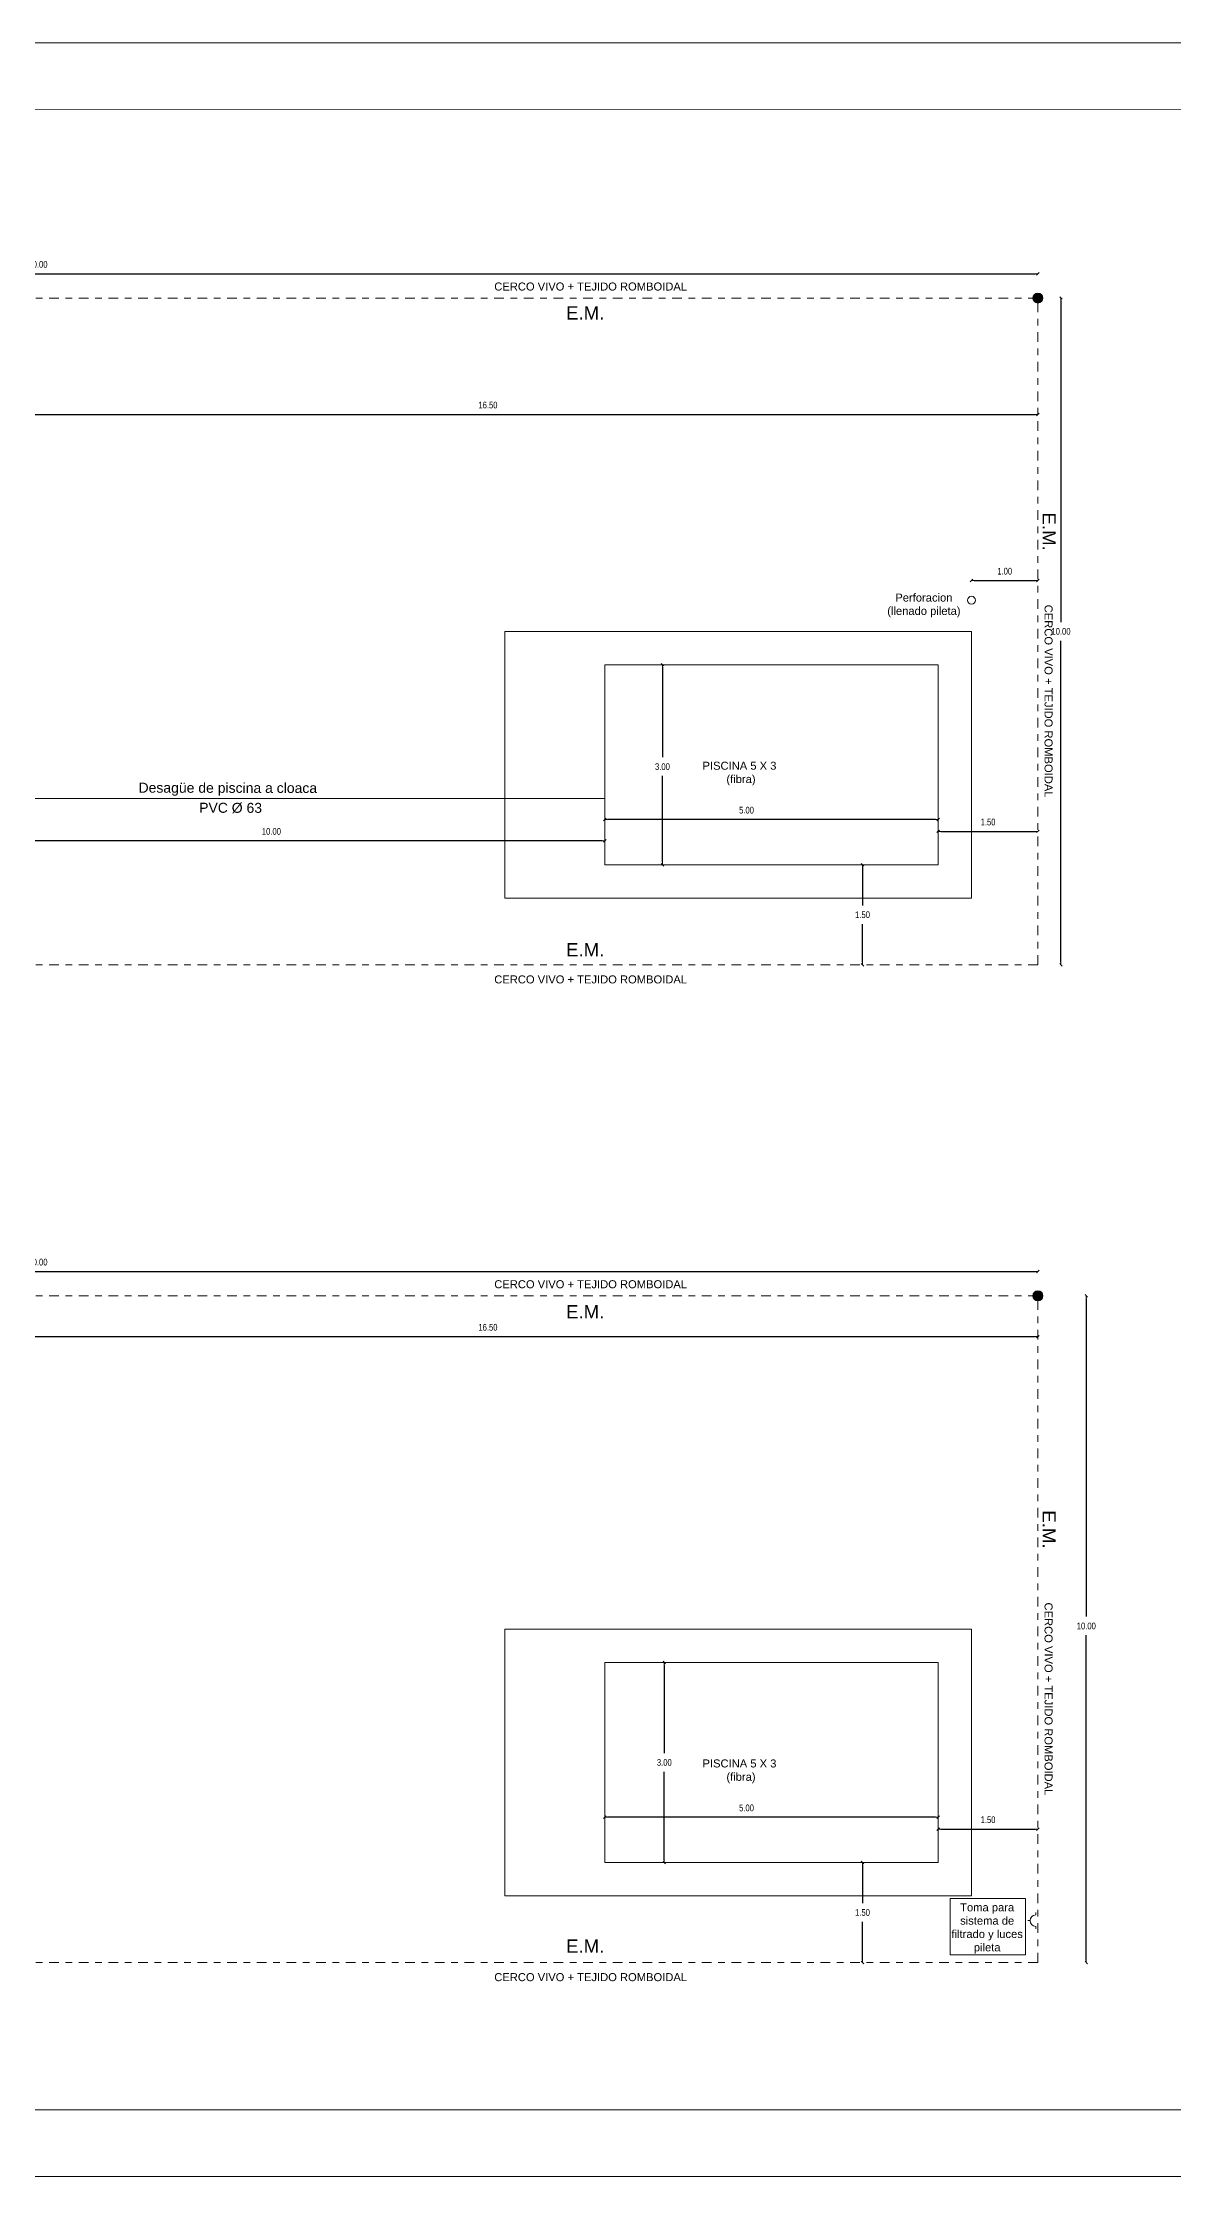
# Model space of a CAD drawing. Header units: millimetres. Extents: x 337 to 1167, y 242 to 575.
# Drawn here: x 554.4 to 571.36, y 242.38 to 274.38 of the extents above; entities that cross this region are included whole.
import ezdxf

# ---------------------------------------------------------------- set-up
doc = ezdxf.new("R2010")
doc.units = ezdxf.units.MM
doc.linetypes.add('EJE', pattern=[0.205, 0.145, -0.03, 0, -0.03])
doc.layers.get('0').update_dxf_attribs({"lineweight": 5})
doc.layers.get('Defpoints').update_dxf_attribs({"lineweight": 5})
for name, color, linetype, lineweight in [('01', 1, 'Continuous', 5), ('agua', 7, 'Continuous', 5), ('cotas', 7, 'Continuous', 5), ('PRESENTACION ANTEPROYECTO', 7, 'Continuous', 5)]:
    doc.layers.add(name, color=color, linetype=linetype, lineweight=lineweight)
doc.styles.add('GENERATED_STYLE_13', font='')
doc.styles.add('GENERATED_STYLE_14', font='arial.ttf')
doc.styles.get('GENERATED_STYLE_13').set_extended_font_data('Arial Narrow Occidental')
doc.dimstyles.new('Dimstyle_92', dxfattribs={"dimtxt": 0.1, "dimasz": 0.038, "dimexe": 0.18, "dimexo": 0, "dimgap": 0.09, "dimtad": 1, "dimtih": 1, "dimtoh": 1, "dimzin": 0, "dimdsep": 46, "dimtxsty": 'GENERATED_STYLE_13', "dimblk": 'ARROWHEAD_6', "dimblk1": 'ARROWHEAD_6', "dimblk2": 'ARROWHEAD_6', "dimcen": 0.09, "dimse1": 1, "dimse2": 1, "dimclrd": 252, "dimclre": 252, "dimclrt": 252, "dimadec": 0, "dimazin": 0, "dimtfac": 1, "dimtdec": 4, "dimtmove": 0, "dimatfit": 3, "dimfxl": 1, "dimtolj": 1, "dimtzin": 0, "dimarcsym": 0})

# ---------------------------------------------------------------- blocks, each defined once
blk = doc.blocks.new('ARROWHEAD_6')
at = {"color": 0, "linetype": 'Continuous'}
for p, q in [((0, 0), (-1, 0)), ((-0.5, -0.5), (0.5, 0.5))]:
    blk.add_line(p, q, dxfattribs=at)
blk = doc.blocks.new('*D255')
at = {"layer": 'cotas', "color": 252, "lineweight": -2, "transparency": 16777216}
blk.add_line((567.798, 262.732), (562.874, 262.732), dxfattribs=at)
at = {"layer": 'Defpoints', "color": 0, "transparency": 16777216}
for p in [(562.836, 262.732), (562.836, 262.054), (567.836, 262.054)]:
    blk.add_point(p, dxfattribs=at)
at = {"layer": 'cotas', "color": 252, "lineweight": -2, "transparency": 16777216, "xscale": 0.03800000000000001, "yscale": 0.03800000000000001, "zscale": 0.03800000000000001, "rotation": 180}
blk.add_blockref('ARROWHEAD_6', (562.836, 262.732), dxfattribs=at)
at = {"layer": 'cotas', "color": 252, "lineweight": -2, "transparency": 16777216, "xscale": 0.03800000000000001, "yscale": 0.03800000000000001, "zscale": 0.03800000000000001}
blk.add_blockref('ARROWHEAD_6', (567.836, 262.732), dxfattribs=at)
at = {"layer": 'cotas', "color": 252, "transparency": 16777216, "insert": (564.961, 262.872), "char_height": 0.1, "attachment_point": 5, "style": 'GENERATED_STYLE_13'}
blk.add_mtext('\\A1;5.00', dxfattribs=at)
blk = doc.blocks.new('*D266')
at = {"layer": 'cotas', "color": 252, "lineweight": -2, "transparency": 16777216}
for p, q in [((563.7, 265.016), (563.7, 263.665)), ((563.7, 262.092), (563.7, 263.385))]:
    blk.add_line(p, q, dxfattribs=at)
at = {"layer": 'Defpoints', "color": 0, "transparency": 16777216}
for p in [(562.836, 265.054), (562.836, 262.054), (563.7, 262.054)]:
    blk.add_point(p, dxfattribs=at)
at = {"layer": 'cotas', "color": 252, "lineweight": -2, "transparency": 16777216, "xscale": 0.03800000000000001, "yscale": 0.03800000000000001, "zscale": 0.03800000000000001}
for p, rotation in [((563.7, 265.054), 90), ((563.7, 262.054), 270)]:
    blk.add_blockref('ARROWHEAD_6', p, dxfattribs=dict(at, rotation=rotation))
at = {"layer": 'cotas', "color": 252, "transparency": 16777216, "insert": (563.7, 263.525), "char_height": 0.1, "attachment_point": 5, "style": 'GENERATED_STYLE_13'}
blk.add_mtext('\\A1;3.00', dxfattribs=at)
blk = doc.blocks.new('*D272')
at = {"layer": 'cotas', "color": 252, "lineweight": -2, "transparency": 16777216}
for p, q in [((566.701, 262.016), (566.701, 261.444)), ((566.701, 260.592), (566.701, 261.164))]:
    blk.add_line(p, q, dxfattribs=at)
at = {"layer": 'Defpoints', "color": 0, "transparency": 16777216}
for p in [(567.836, 262.054), (566.701, 260.554), (569.332, 260.554)]:
    blk.add_point(p, dxfattribs=at)
at = {"layer": 'cotas', "color": 252, "lineweight": -2, "transparency": 16777216, "xscale": 0.03800000000000001, "yscale": 0.03800000000000001, "zscale": 0.03800000000000001}
for p, rotation in [((566.701, 262.054), 90), ((566.701, 260.554), 270)]:
    blk.add_blockref('ARROWHEAD_6', p, dxfattribs=dict(at, rotation=rotation))
at = {"layer": 'cotas', "color": 252, "transparency": 16777216, "insert": (566.701, 261.304), "char_height": 0.1, "attachment_point": 5, "style": 'GENERATED_STYLE_13'}
blk.add_mtext('\\A1;1.50', dxfattribs=at)
blk = doc.blocks.new('*D275')
at = {"layer": 'cotas', "color": 252, "lineweight": -2, "transparency": 16777216}
blk.add_line((552.87, 268.808), (569.294, 268.808), dxfattribs=at)
at = {"layer": 'Defpoints', "color": 0, "transparency": 16777216}
for p in [(552.832, 270.554), (569.332, 270.554), (569.332, 268.808)]:
    blk.add_point(p, dxfattribs=at)
at = {"layer": 'cotas', "color": 252, "lineweight": -2, "transparency": 16777216, "xscale": 0.03800000000000001, "yscale": 0.03800000000000001, "zscale": 0.03800000000000001, "rotation": 180}
blk.add_blockref('ARROWHEAD_6', (552.832, 268.808), dxfattribs=at)
at = {"layer": 'cotas', "color": 252, "lineweight": -2, "transparency": 16777216, "xscale": 0.03800000000000001, "yscale": 0.03800000000000001, "zscale": 0.03800000000000001}
blk.add_blockref('ARROWHEAD_6', (569.332, 268.808), dxfattribs=at)
at = {"layer": 'cotas', "color": 252, "transparency": 16777216, "insert": (561.082, 268.948), "char_height": 0.1, "attachment_point": 5, "style": 'GENERATED_STYLE_13'}
blk.add_mtext('\\A1;16.50', dxfattribs=at)
blk = doc.blocks.new('*D277')
at = {"layer": 'cotas', "color": 252, "lineweight": -2, "transparency": 16777216}
blk.add_line((539.37, 270.918), (569.294, 270.918), dxfattribs=at)
at = {"layer": 'Defpoints', "color": 0, "transparency": 16777216}
for p in [(569.332, 270.918), (539.332, 270.554), (569.332, 270.554)]:
    blk.add_point(p, dxfattribs=at)
at = {"layer": 'cotas', "color": 252, "lineweight": -2, "transparency": 16777216, "xscale": 0.03800000000000001, "yscale": 0.03800000000000001, "zscale": 0.03800000000000001, "rotation": 180}
blk.add_blockref('ARROWHEAD_6', (539.332, 270.918), dxfattribs=at)
at = {"layer": 'cotas', "color": 252, "lineweight": -2, "transparency": 16777216, "xscale": 0.03800000000000001, "yscale": 0.03800000000000001, "zscale": 0.03800000000000001}
blk.add_blockref('ARROWHEAD_6', (569.332, 270.918), dxfattribs=at)
at = {"layer": 'cotas', "color": 252, "transparency": 16777216, "insert": (554.332, 271.058), "char_height": 0.1, "attachment_point": 5, "style": 'GENERATED_STYLE_13'}
blk.add_mtext('\\A1;30.00', dxfattribs=at)
blk = doc.blocks.new('*D333')
at = {"layer": 'cotas', "color": 252, "lineweight": -2, "transparency": 16777216}
for p, q in [((569.678, 270.516), (569.678, 265.694)), ((569.678, 260.592), (569.678, 265.414))]:
    blk.add_line(p, q, dxfattribs=at)
at = {"layer": 'Defpoints', "color": 0, "transparency": 16777216}
for p in [(569.678, 270.554), (570.639, 270.554), (570.714, 260.554)]:
    blk.add_point(p, dxfattribs=at)
at = {"layer": 'cotas', "color": 252, "lineweight": -2, "transparency": 16777216, "xscale": 0.03800000000000001, "yscale": 0.03800000000000001, "zscale": 0.03800000000000001}
for p, rotation in [((569.678, 270.554), 90), ((569.678, 260.554), 270)]:
    blk.add_blockref('ARROWHEAD_6', p, dxfattribs=dict(at, rotation=rotation))
at = {"layer": 'cotas', "color": 252, "transparency": 16777216, "insert": (569.678, 265.554), "char_height": 0.1, "attachment_point": 5, "style": 'GENERATED_STYLE_13'}
blk.add_mtext('\\A1;10.00', dxfattribs=at)
blk = doc.blocks.new('*D337')
at = {"layer": 'cotas', "color": 252, "lineweight": -2, "transparency": 16777216}
blk.add_line((567.798, 247.767), (562.874, 247.767), dxfattribs=at)
at = {"layer": 'Defpoints', "color": 0, "transparency": 16777216}
for p in [(562.836, 247.767), (562.836, 247.089), (567.836, 247.089)]:
    blk.add_point(p, dxfattribs=at)
at = {"layer": 'cotas', "color": 252, "lineweight": -2, "transparency": 16777216, "xscale": 0.03800000000000001, "yscale": 0.03800000000000001, "zscale": 0.03800000000000001, "rotation": 180}
blk.add_blockref('ARROWHEAD_6', (562.836, 247.767), dxfattribs=at)
at = {"layer": 'cotas', "color": 252, "lineweight": -2, "transparency": 16777216, "xscale": 0.03800000000000001, "yscale": 0.03800000000000001, "zscale": 0.03800000000000001}
blk.add_blockref('ARROWHEAD_6', (567.836, 247.767), dxfattribs=at)
at = {"layer": 'cotas', "color": 252, "transparency": 16777216, "insert": (564.961, 247.907), "char_height": 0.1, "attachment_point": 5, "style": 'GENERATED_STYLE_13'}
blk.add_mtext('\\A1;5.00', dxfattribs=at)
blk = doc.blocks.new('*D361')
at = {"layer": 'cotas', "color": 252, "lineweight": -2, "transparency": 16777216}
for p, q in [((563.728, 250.051), (563.728, 248.729)), ((563.728, 247.127), (563.728, 248.449))]:
    blk.add_line(p, q, dxfattribs=at)
at = {"layer": 'Defpoints', "color": 0, "transparency": 16777216}
for p in [(562.836, 250.089), (562.836, 247.089), (563.728, 247.089)]:
    blk.add_point(p, dxfattribs=at)
at = {"layer": 'cotas', "color": 252, "lineweight": -2, "transparency": 16777216, "xscale": 0.03800000000000001, "yscale": 0.03800000000000001, "zscale": 0.03800000000000001}
for p, rotation in [((563.728, 250.089), 90), ((563.728, 247.089), 270)]:
    blk.add_blockref('ARROWHEAD_6', p, dxfattribs=dict(at, rotation=rotation))
at = {"layer": 'cotas', "color": 252, "transparency": 16777216, "insert": (563.728, 248.589), "char_height": 0.1, "attachment_point": 5, "style": 'GENERATED_STYLE_13'}
blk.add_mtext('\\A1;3.00', dxfattribs=at)
blk = doc.blocks.new('*D369')
at = {"layer": 'cotas', "color": 252, "lineweight": -2, "transparency": 16777216}
for p, q in [((566.701, 247.051), (566.701, 246.478)), ((566.701, 245.626), (566.701, 246.198))]:
    blk.add_line(p, q, dxfattribs=at)
at = {"layer": 'Defpoints', "color": 0, "transparency": 16777216}
for p in [(567.836, 247.089), (566.701, 245.588), (569.332, 245.588)]:
    blk.add_point(p, dxfattribs=at)
at = {"layer": 'cotas', "color": 252, "lineweight": -2, "transparency": 16777216, "xscale": 0.03800000000000001, "yscale": 0.03800000000000001, "zscale": 0.03800000000000001}
for p, rotation in [((566.701, 247.089), 90), ((566.701, 245.588), 270)]:
    blk.add_blockref('ARROWHEAD_6', p, dxfattribs=dict(at, rotation=rotation))
at = {"layer": 'cotas', "color": 252, "transparency": 16777216, "insert": (566.701, 246.338), "char_height": 0.1, "attachment_point": 5, "style": 'GENERATED_STYLE_13'}
blk.add_mtext('\\A1;1.50', dxfattribs=at)
blk = doc.blocks.new('*D371')
at = {"layer": 'cotas', "color": 252, "lineweight": -2, "transparency": 16777216}
blk.add_line((552.87, 254.976), (569.294, 254.976), dxfattribs=at)
at = {"layer": 'Defpoints', "color": 0, "transparency": 16777216}
for p in [(552.832, 255.588), (569.332, 255.588), (569.332, 254.976)]:
    blk.add_point(p, dxfattribs=at)
at = {"layer": 'cotas', "color": 252, "lineweight": -2, "transparency": 16777216, "xscale": 0.03800000000000001, "yscale": 0.03800000000000001, "zscale": 0.03800000000000001, "rotation": 180}
blk.add_blockref('ARROWHEAD_6', (552.832, 254.976), dxfattribs=at)
at = {"layer": 'cotas', "color": 252, "lineweight": -2, "transparency": 16777216, "xscale": 0.03800000000000001, "yscale": 0.03800000000000001, "zscale": 0.03800000000000001}
blk.add_blockref('ARROWHEAD_6', (569.332, 254.976), dxfattribs=at)
at = {"layer": 'cotas', "color": 252, "transparency": 16777216, "insert": (561.082, 255.116), "char_height": 0.1, "attachment_point": 5, "style": 'GENERATED_STYLE_13'}
blk.add_mtext('\\A1;16.50', dxfattribs=at)
blk = doc.blocks.new('*D373')
at = {"layer": 'cotas', "color": 252, "lineweight": -2, "transparency": 16777216}
blk.add_line((539.37, 255.953), (569.294, 255.953), dxfattribs=at)
at = {"layer": 'Defpoints', "color": 0, "transparency": 16777216}
for p in [(569.332, 255.953), (569.332, 255.588), (539.332, 255.188)]:
    blk.add_point(p, dxfattribs=at)
at = {"layer": 'cotas', "color": 252, "lineweight": -2, "transparency": 16777216, "xscale": 0.03800000000000001, "yscale": 0.03800000000000001, "zscale": 0.03800000000000001, "rotation": 180}
blk.add_blockref('ARROWHEAD_6', (539.332, 255.953), dxfattribs=at)
at = {"layer": 'cotas', "color": 252, "lineweight": -2, "transparency": 16777216, "xscale": 0.03800000000000001, "yscale": 0.03800000000000001, "zscale": 0.03800000000000001}
blk.add_blockref('ARROWHEAD_6', (569.332, 255.953), dxfattribs=at)
at = {"layer": 'cotas', "color": 252, "transparency": 16777216, "insert": (554.332, 256.093), "char_height": 0.1, "attachment_point": 5, "style": 'GENERATED_STYLE_13'}
blk.add_mtext('\\A1;30.00', dxfattribs=at)
blk = doc.blocks.new('*D354')
at = {"layer": 'cotas', "color": 252, "lineweight": -2, "transparency": 16777216}
for p, q in [((570.058, 255.55), (570.058, 250.776)), ((570.058, 245.626), (570.058, 250.496))]:
    blk.add_line(p, q, dxfattribs=at)
at = {"layer": 'Defpoints', "color": 0, "transparency": 16777216}
for p in [(570.058, 255.588), (570.639, 255.588), (570.714, 245.588)]:
    blk.add_point(p, dxfattribs=at)
at = {"layer": 'cotas', "color": 252, "lineweight": -2, "transparency": 16777216, "xscale": 0.03800000000000001, "yscale": 0.03800000000000001, "zscale": 0.03800000000000001}
for p, rotation in [((570.058, 255.588), 90), ((570.058, 245.588), 270)]:
    blk.add_blockref('ARROWHEAD_6', p, dxfattribs=dict(at, rotation=rotation))
at = {"layer": 'cotas', "color": 252, "transparency": 16777216, "insert": (570.058, 250.636), "char_height": 0.1, "attachment_point": 5, "style": 'GENERATED_STYLE_13'}
blk.add_mtext('\\A1;10.00', dxfattribs=at)
blk = doc.blocks.new('*D391')
at = {"layer": 'cotas', "color": 252, "lineweight": -2, "transparency": 16777216}
blk.add_line((567.874, 247.589), (569.294, 247.589), dxfattribs=at)
at = {"layer": 'Defpoints', "color": 0, "transparency": 16777216}
for p in [(569.332, 247.589), (567.836, 247.089), (569.332, 245.588)]:
    blk.add_point(p, dxfattribs=at)
at = {"layer": 'cotas', "color": 252, "lineweight": -2, "transparency": 16777216, "xscale": 0.03800000000000001, "yscale": 0.03800000000000001, "zscale": 0.03800000000000001, "rotation": 180}
blk.add_blockref('ARROWHEAD_6', (567.836, 247.589), dxfattribs=at)
at = {"layer": 'cotas', "color": 252, "lineweight": -2, "transparency": 16777216, "xscale": 0.03800000000000001, "yscale": 0.03800000000000001, "zscale": 0.03800000000000001}
blk.add_blockref('ARROWHEAD_6', (569.332, 247.589), dxfattribs=at)
at = {"layer": 'cotas', "color": 252, "transparency": 16777216, "insert": (568.584, 247.729), "char_height": 0.1, "attachment_point": 5, "style": 'GENERATED_STYLE_13'}
blk.add_mtext('\\A1;1.50', dxfattribs=at)
blk = doc.blocks.new('*D392')
at = {"layer": 'cotas', "color": 252, "lineweight": -2, "transparency": 16777216}
blk.add_line((567.874, 262.554), (569.294, 262.554), dxfattribs=at)
at = {"layer": 'Defpoints', "color": 0, "transparency": 16777216}
for p in [(569.332, 262.554), (567.836, 262.054), (569.332, 260.554)]:
    blk.add_point(p, dxfattribs=at)
at = {"layer": 'cotas', "color": 252, "lineweight": -2, "transparency": 16777216, "xscale": 0.03800000000000001, "yscale": 0.03800000000000001, "zscale": 0.03800000000000001, "rotation": 180}
blk.add_blockref('ARROWHEAD_6', (567.836, 262.554), dxfattribs=at)
at = {"layer": 'cotas', "color": 252, "lineweight": -2, "transparency": 16777216, "xscale": 0.03800000000000001, "yscale": 0.03800000000000001, "zscale": 0.03800000000000001}
blk.add_blockref('ARROWHEAD_6', (569.332, 262.554), dxfattribs=at)
at = {"layer": 'cotas', "color": 252, "transparency": 16777216, "insert": (568.584, 262.694), "char_height": 0.1, "attachment_point": 5, "style": 'GENERATED_STYLE_13'}
blk.add_mtext('\\A1;1.50', dxfattribs=at)
blk = doc.blocks.new('*D418')
at = {"layer": 'cotas', "color": 252, "lineweight": -2, "transparency": 16777216}
blk.add_line((562.798, 262.413), (552.87, 262.413), dxfattribs=at)
at = {"layer": 'Defpoints', "color": 0, "transparency": 16777216}
for p in [(552.832, 262.413), (562.836, 262.054), (552.832, 260.554)]:
    blk.add_point(p, dxfattribs=at)
at = {"layer": 'cotas', "color": 252, "lineweight": -2, "transparency": 16777216, "xscale": 0.03800000000000001, "yscale": 0.03800000000000001, "zscale": 0.03800000000000001, "rotation": 180}
blk.add_blockref('ARROWHEAD_6', (552.832, 262.413), dxfattribs=at)
at = {"layer": 'cotas', "color": 252, "lineweight": -2, "transparency": 16777216, "xscale": 0.03800000000000001, "yscale": 0.03800000000000001, "zscale": 0.03800000000000001}
blk.add_blockref('ARROWHEAD_6', (562.836, 262.413), dxfattribs=at)
at = {"layer": 'cotas', "color": 252, "transparency": 16777216, "insert": (557.834, 262.553), "char_height": 0.1, "attachment_point": 5, "style": 'GENERATED_STYLE_13'}
blk.add_mtext('\\A1;10.00', dxfattribs=at)
blk = doc.blocks.new('*D490')
at = {"layer": 'cotas', "color": 252, "lineweight": -2, "transparency": 16777216}
blk.add_line((568.374, 266.316), (569.294, 266.316), dxfattribs=at)
at = {"layer": 'Defpoints', "color": 0, "transparency": 16777216}
for p in [(569.332, 270.554), (569.332, 266.316), (568.336, 265.554)]:
    blk.add_point(p, dxfattribs=at)
at = {"layer": 'cotas', "color": 252, "lineweight": -2, "transparency": 16777216, "xscale": 0.03800000000000001, "yscale": 0.03800000000000001, "zscale": 0.03800000000000001, "rotation": 180}
blk.add_blockref('ARROWHEAD_6', (568.336, 266.316), dxfattribs=at)
at = {"layer": 'cotas', "color": 252, "lineweight": -2, "transparency": 16777216, "xscale": 0.03800000000000001, "yscale": 0.03800000000000001, "zscale": 0.03800000000000001}
blk.add_blockref('ARROWHEAD_6', (569.332, 266.316), dxfattribs=at)
at = {"layer": 'cotas', "color": 252, "transparency": 16777216, "insert": (568.834, 266.456), "char_height": 0.1, "attachment_point": 5, "style": 'GENERATED_STYLE_13'}
blk.add_mtext('\\A1;1.00', dxfattribs=at)

msp = doc.modelspace()

# ---------------------------------------------------------------- hatches: boundary and pattern name
at = {"layer": 'PRESENTACION ANTEPROYECTO'}
for points in [[(569.407, 270.554, -0.414214), (569.332, 270.479, -0.414214), (569.257, 270.554, -0.414214), (569.332, 270.629, -0.414214)], [(569.407, 255.588, -0.414214), (569.332, 255.513, -0.414214), (569.257, 255.588, -0.414214), (569.332, 255.663, -0.414214)]]:
    msp.add_hatch(color=252, dxfattribs=at).paths.add_polyline_path(points, flags=0)

# ---------------------------------------------------------------- linework, layer by layer
at = {"layer": '01', "linetype": 'Continuous'}
for p, q in [((568.336, 265.554), (561.336, 265.554)), ((561.336, 261.554), (561.336, 265.554)), ((568.336, 261.554), (568.336, 265.554)), ((567.836, 265.054), (562.836, 265.054)), ((562.836, 262.054), (562.836, 265.054)), ((567.836, 262.054), (567.836, 265.054)), ((567.836, 262.054), (562.836, 262.054)), ((568.336, 261.554), (561.336, 261.554)), ((568.336, 250.589), (561.336, 250.589)), ((561.336, 246.589), (561.336, 250.589)), ((568.336, 246.589), (568.336, 250.589)), ((567.836, 250.089), (562.836, 250.089)), ((562.836, 247.089), (562.836, 250.089)), ((567.836, 247.089), (567.836, 250.089)), ((567.836, 247.089), (562.836, 247.089)), ((568.336, 246.589), (561.336, 246.589))]:
    msp.add_line(p, q, dxfattribs=at)
at = {"layer": '01'}
for p, q in [((569.215, 246.216), (569.182, 246.216)), ((569.301, 246.337), (569.301, 246.302)), ((569.301, 246.131), (569.301, 246.096))]:
    msp.add_line(p, q, dxfattribs=at)
at = {"layer": '01', "linetype": 'Continuous'}
msp.add_circle((568.336, 266.021), 0.0595, dxfattribs=at)
at = {"layer": '01'}
msp.add_arc((569.301, 246.216), 0.0859, 90, 270, dxfattribs=at)
at = {"layer": 'agua'}
msp.add_line((562.836, 263.049), (553.358, 263.049), dxfattribs=at)
at = {"layer": 'cotas'}
msp.add_lwpolyline([(568.017, 246.548), (569.146, 246.548), (569.146, 245.703), (568.017, 245.703)], close=True, dxfattribs=at)
at = {"layer": 'PRESENTACION ANTEPROYECTO'}
for p, q in [((533.88, 274.384), (639.944, 274.384)), ((639.944, 242.381), (533.88, 242.381))]:
    msp.add_line(p, q, dxfattribs=at)
at = {"layer": 'PRESENTACION ANTEPROYECTO', "color": 2}
for p, q in [((536.38, 273.381), (638.944, 273.372)), ((620.941, 243.372), (536.38, 243.382))]:
    msp.add_line(p, q, dxfattribs=at)
at = {"layer": 'PRESENTACION ANTEPROYECTO', "color": 252, "linetype": 'EJE'}
for p, q in [((569.332, 270.554), (539.732, 270.554)), ((569.332, 260.554), (569.332, 270.554)), ((569.332, 260.554), (569.332, 270.554)), ((569.332, 260.554), (539.332, 260.554)), ((569.332, 255.588), (539.732, 255.588)), ((569.332, 245.588), (569.332, 255.588)), ((569.332, 245.588), (569.332, 255.588)), ((569.332, 245.588), (539.332, 245.588))]:
    msp.add_line(p, q, dxfattribs=at)
at = {"layer": 'PRESENTACION ANTEPROYECTO', "color": 252, "linetype": 'Continuous'}
for centre in [(569.332, 270.554), (569.332, 255.588)]:
    msp.add_circle(centre, 0.075, dxfattribs=at)

# ---------------------------------------------------------------- texts
at = {"layer": 'agua', "color": 7, "char_height": 0.15, "attachment_point": 5, "rotation": 359.9013, "style": 'GENERATED_STYLE_14'}
for s, insert, width in [('\\A1;Desagüe de piscina a cloaca', (557.18, 263.185), 2.76893), ('\\A1;PVC Ø 63', (557.222, 262.905), 1.59824)]:
    msp.add_mtext(s, dxfattribs=dict(at, insert=insert, width=width))
at = {"layer": 'PRESENTACION ANTEPROYECTO', "color": 7, "attachment_point": 5, "style": 'GENERATED_STYLE_14'}
for s, insert, char_height, width in [('\\A1;{\\fArial|b0|i0|c0|p34;\\C252;CERCO VIVO + TEJIDO ROMBOIDAL}', (562.623, 270.726), 0.12, 3.05358), ('\\A1;{\\fArial|b0|i0|c0|p34;\\C252;E.M.}', (562.541, 270.331), 0.2, 0.64408), ('\\A1;{\\C252;Perforacion\\P(llenado pileta)}', (567.622, 265.943), 0.12, 1.3491), ('\\A1;{\\C252;PISCINA 5 X 3\\P (fibra)}', (564.855, 263.421), 0.12, 1.3491), ('\\A1;{\\fArial|b0|i0|c0|p34;\\C252;E.M.}', (562.541, 260.779), 0.2, 0.64408), ('\\A1;{\\fArial|b0|i0|c0|p34;\\C252;CERCO VIVO + TEJIDO ROMBOIDAL}', (562.623, 260.333), 0.12, 3.05358), ('\\A1;{\\fArial|b0|i0|c0|p34;\\C252;CERCO VIVO + TEJIDO ROMBOIDAL}', (562.623, 255.761), 0.12, 3.05358), ('\\A1;{\\fArial|b0|i0|c0|p34;\\C252;E.M.}', (562.541, 255.349), 0.2, 0.64408), ('\\A1;{\\C252;PISCINA 5 X 3\\P (fibra)}', (564.855, 248.456), 0.12, 1.3491), ('\\A1;{\\C252;Toma para sistema de filtrado y luces pileta}', (568.571, 246.098), 0.12, 1.3491), ('\\A1;{\\fArial|b0|i0|c0|p34;\\C252;E.M.}', (562.541, 245.834), 0.2, 0.64408), ('\\A1;{\\fArial|b0|i0|c0|p34;\\C252;CERCO VIVO + TEJIDO ROMBOIDAL}', (562.623, 245.368), 0.12, 3.05358)]:
    msp.add_mtext(s, dxfattribs=dict(at, insert=insert, char_height=char_height, width=width))
at = {"layer": 'PRESENTACION ANTEPROYECTO', "color": 7, "attachment_point": 5, "rotation": 270, "style": 'GENERATED_STYLE_14'}
for s, insert, char_height, width in [('\\A1;{\\fArial|b0|i0|c0|p34;\\C252;E.M.}', (569.501, 267.05), 0.2, 0.64408), ('\\A1;{\\fArial|b0|i0|c0|p34;\\C252;CERCO VIVO + TEJIDO ROMBOIDAL}', (569.491, 264.508), 0.12, 3.05358), ('\\A1;{\\fArial|b0|i0|c0|p34;\\C252;E.M.}', (569.501, 252.084), 0.2, 0.64408), ('\\A1;{\\fArial|b0|i0|c0|p34;\\C252;CERCO VIVO + TEJIDO ROMBOIDAL}', (569.491, 249.542), 0.12, 3.05358)]:
    msp.add_mtext(s, dxfattribs=dict(at, insert=insert, char_height=char_height, width=width))

# ---------------------------------------------------------------- dimensions: what is measured, and where the dimension line sits
at = {"layer": 'cotas'}
for base, p1, p2, picture, middle in [((569.332, 270.918), (539.332, 270.554), (569.332, 270.554), '*D277', (554.332, 271.058)), ((569.332, 262.554), (567.836, 262.054), (569.332, 260.554), '*D392', (568.584, 262.694)), ((552.832, 262.413), (562.836, 262.054), (552.832, 260.554), '*D418', (557.834, 262.553)), ((569.332, 255.953), (539.332, 255.188), (569.332, 255.588), '*D373', (554.332, 256.093)), ((569.332, 254.976), (552.832, 255.588), (569.332, 255.588), '*D371', (561.082, 255.116)), ((569.332, 247.589), (567.836, 247.089), (569.332, 245.588), '*D391', (568.584, 247.729))]:
    dim = msp.add_linear_dim(base=base, p1=p1, p2=p2, dimstyle='Dimstyle_92', dxfattribs=at)
    dim.commit()
    dim.dimension.update_dxf_attribs({"geometry": picture, "text_midpoint": middle})
dim = msp.add_linear_dim(base=(569.332, 268.808), p1=(552.832, 270.554), p2=(569.332, 270.554), dimstyle='Dimstyle_92', dxfattribs=at)
dim.commit()
dim.dimension.update_dxf_attribs({"geometry": '*D275', "text_midpoint": (561.082, 268.808), "dimtype": 160})
dim = msp.add_linear_dim(base=(569.332, 266.316), p1=(568.336, 265.554), p2=(569.332, 270.554), text='1.00', dimstyle='Dimstyle_92', dxfattribs=at)
dim.commit()
dim.dimension.update_dxf_attribs({"geometry": '*D490', "text_midpoint": (568.834, 266.456)})
for base, p1, p2, angle, picture, middle in [((569.678, 270.554), (570.714, 260.554), (570.639, 270.554), 270, '*D333', (569.678, 265.554)), ((566.701, 260.554), (567.836, 262.054), (569.332, 260.554), 90, '*D272', (566.701, 261.304)), ((563.728, 247.089), (562.836, 250.089), (562.836, 247.089), 90, '*D361', (563.728, 248.589)), ((566.701, 245.588), (567.836, 247.089), (569.332, 245.588), 90, '*D369', (566.701, 246.338))]:
    dim = msp.add_linear_dim(base=base, p1=p1, p2=p2, angle=angle, dimstyle='Dimstyle_92', dxfattribs=at)
    dim.commit()
    dim.dimension.update_dxf_attribs({"geometry": picture, "text_midpoint": middle})
for base, p1, p2, angle, picture, middle in [((563.7, 262.054), (562.836, 265.054), (562.836, 262.054), 90, '*D266', (563.7, 263.525)), ((562.836, 262.732), (567.836, 262.054), (562.836, 262.054), 180, '*D255', (564.961, 262.732)), ((570.058, 255.588), (570.714, 245.588), (570.639, 255.588), 270, '*D354', (570.058, 250.636)), ((562.836, 247.767), (567.836, 247.089), (562.836, 247.089), 180, '*D337', (564.961, 247.767))]:
    dim = msp.add_linear_dim(base=base, p1=p1, p2=p2, angle=angle, dimstyle='Dimstyle_92', dxfattribs=at)
    dim.commit()
    dim.dimension.update_dxf_attribs({"geometry": picture, "text_midpoint": middle, "dimtype": 160})

doc.saveas('drawing.dxf')
